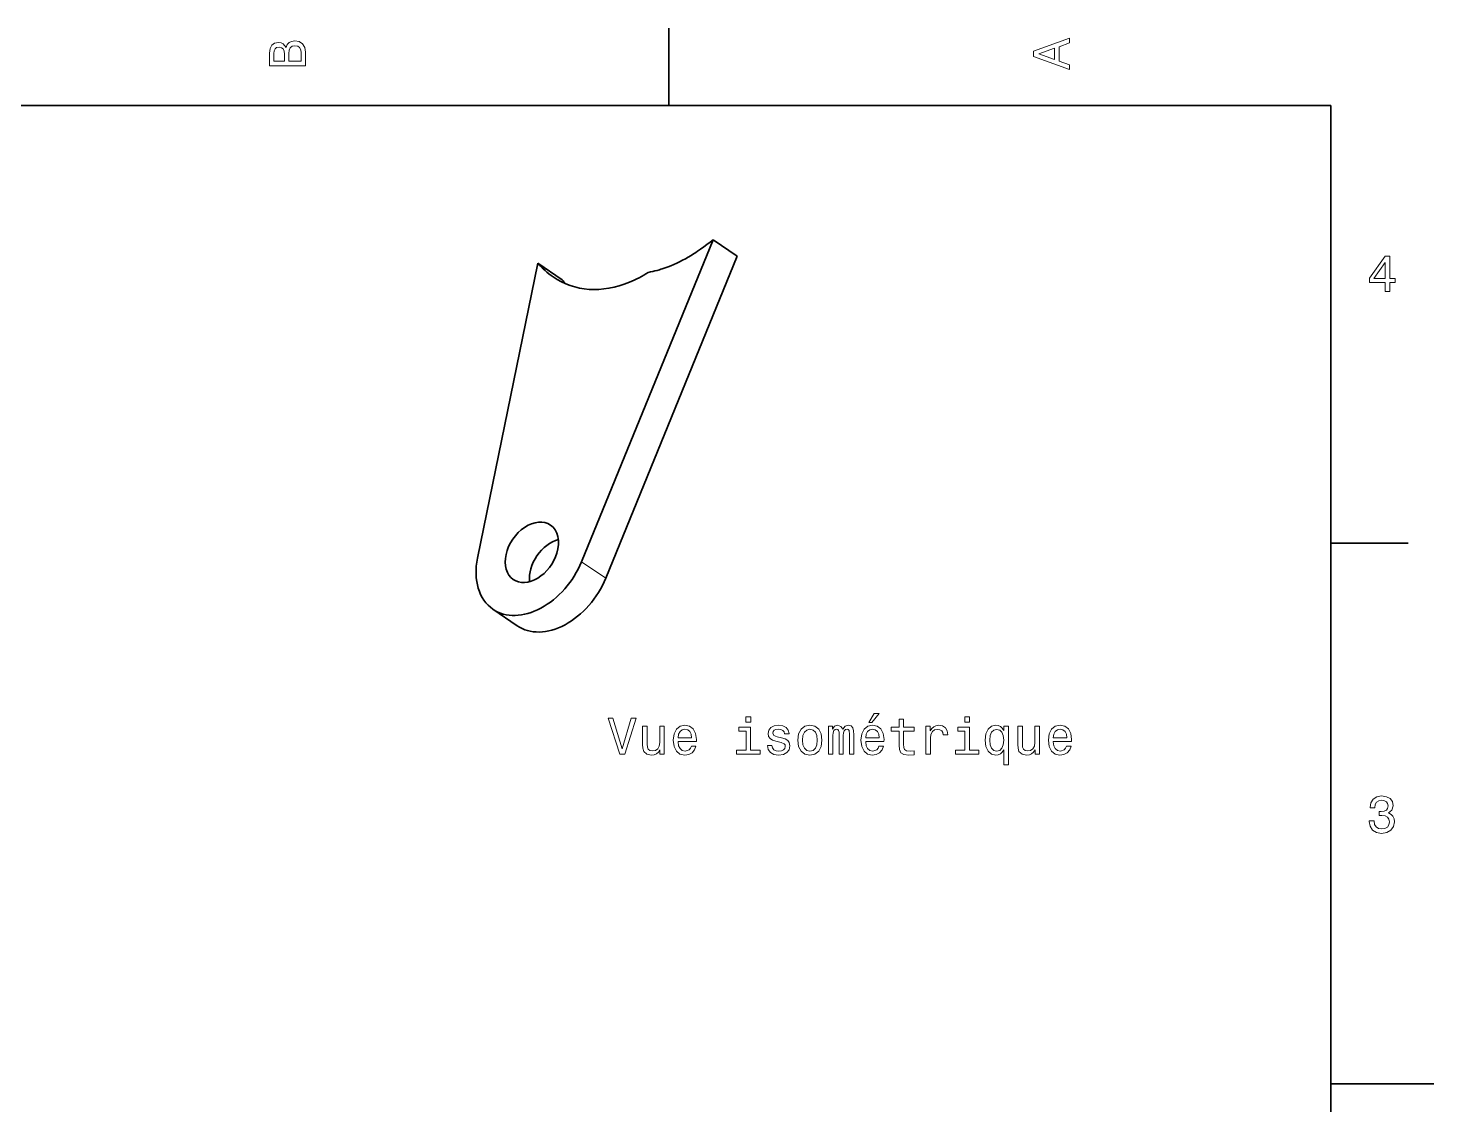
# Model space of a CAD drawing. Extents: x 0 to 297, y 0 to 210.
# Drawn here: x 160.5 to 297, y 103 to 207.5 of the extents above; entities that cross this region are included whole.
import ezdxf

# ---------------------------------------------------------------- set-up
doc = ezdxf.new("R2010")
doc.units = 0

msp = doc.modelspace()

# ---------------------------------------------------------------- linework, layer by layer
at = {"color": 7, "lineweight": 35, "ltscale": 0.1875}
for p, q in [((222.699997, 200), (222.699997, 207.5)), ((287, 157.5), (294.5, 157.5))]:
    msp.add_line(p, q, dxfattribs=at)
at = {"color": 7, "lineweight": 35}
for p, q in [((287, 200), (10, 200)), ((287, 10), (287, 200)), ((227.011124, 186.954285), (214.23735, 155.688171)), ((204.136185, 156.044357), (210.000946, 184.678513)), ((229.359894, 185.345245), (216.586121, 154.079132))]:
    msp.add_line(p, q, dxfattribs=at)
at = {"color": 7, "lineweight": 35, "ltscale": 0.071176}
for p, q in [((227.011124, 186.954285), (229.359894, 185.345245)), ((210.000946, 184.678513), (212.349716, 183.069489)), ((207.975449, 149.469055), (205.626694, 151.078079))]:
    msp.add_line(p, q, dxfattribs=at)
at = {"color": 7, "lineweight": 13, "ltscale": 0.071176}
msp.add_line((214.23735, 155.688171), (216.586121, 154.079132), dxfattribs=at)
at = {"color": 7, "lineweight": 35, "ltscale": 0.25}
msp.add_line((287, 105), (297, 105), dxfattribs=at)
at = {"color": 7, "lineweight": 13}
for points in [[(185.542007, 205.630417), (185.249496, 205.983429), (185.052811, 206.074219), (184.81073, 206.104477), (184.432495, 206.03891), (184.160156, 205.842224), (183.993729, 205.524506), (183.933212, 205.080704), (183.933212, 203.835022), (187.433212, 203.835022), (187.433212, 205.151306), (187.36261, 205.620331), (187.155838, 205.968307), (186.828018, 206.185165), (186.384216, 206.260818), (186.08667, 206.215424), (185.839554, 206.094391), (185.65799, 205.897705)], [(261.633209, 203.466858), (261.633209, 203.930847), (260.604401, 204.298996), (260.604401, 205.695969), (261.633209, 206.064133), (261.633209, 206.538193), (258.128174, 205.257217), (258.128174, 204.742798)], [(185.385666, 204.984879), (185.385666, 204.298996), (184.351807, 204.298996), (184.351807, 205.025223), (184.382065, 205.297562), (184.472839, 205.489197), (184.629181, 205.605194), (184.86116, 205.645538), (185.093155, 205.600143), (185.254532, 205.479111), (185.355408, 205.272339)], [(187.014618, 205.095825), (187.014618, 204.298996), (185.809296, 204.298996), (185.809296, 205.050446), (185.844589, 205.368164), (185.9505, 205.595108), (186.132065, 205.731277), (186.394302, 205.776657), (186.671692, 205.731277), (186.863327, 205.605194), (186.979324, 205.393372)], [(260.17572, 204.460388), (258.632477, 205), (260.17572, 205.539627)], [(292.277374, 181.916794), (292.731262, 181.916794), (292.731262, 182.784225), (293.23056, 182.784225), (293.23056, 183.187683), (292.731262, 183.187683), (292.731262, 185.341141), (292.272339, 185.341141), (290.739197, 183.228027), (290.739197, 182.784225), (292.277374, 182.784225)], [(291.162842, 183.187683), (292.277374, 184.756134), (292.277374, 183.187683)], [(230.66481, 140.626831), (230.195786, 140.626831), (230.195786, 140.122513), (230.66481, 140.122513)], [(242.133118, 140.082169), (242.430664, 140.082169), (243.131668, 140.939514), (242.637436, 140.939514)], [(251.916962, 140.626831), (251.447952, 140.626831), (251.447952, 140.122513), (251.916962, 140.122513)], [(219.070435, 140.510849), (218.192902, 137.530289), (217.290176, 140.510849), (216.811066, 140.510849), (217.94075, 137.005798), (218.445068, 137.005798), (219.54953, 140.510849)], [(222.272873, 139.714005), (221.829071, 139.714005), (221.829071, 138.150604), (221.778641, 137.787506), (221.632385, 137.525253), (221.405441, 137.363861), (221.107895, 137.313431), (220.870865, 137.353775), (220.719559, 137.474823), (220.633835, 137.681595), (220.613663, 137.974091), (220.613663, 139.714005), (220.169861, 139.714005), (220.169861, 137.933746), (220.184982, 137.575684), (220.280807, 137.278137), (220.573318, 137.005798), (221.042328, 136.909973), (221.294495, 136.945282), (221.511353, 137.036057), (221.697952, 137.192398), (221.849243, 137.419342), (221.849243, 137.005798), (222.272873, 137.005798)], [(223.609329, 138.231308), (225.384552, 138.231308), (225.389587, 138.43808), (225.308899, 139.018051), (225.087006, 139.451767), (224.733978, 139.714005), (224.264954, 139.80983), (223.806015, 139.708969), (223.452988, 139.426544), (223.226044, 138.967621), (223.145355, 138.362427), (223.221008, 137.742111), (223.447952, 137.288223), (223.795929, 137.005798), (224.249817, 136.909973), (224.643188, 136.97554), (224.965958, 137.147003), (225.202988, 137.419342), (225.339157, 137.782455), (224.900406, 137.782455), (224.809616, 137.580719), (224.678497, 137.429428), (224.305298, 137.308395), (224.017838, 137.363861), (223.80098, 137.540375), (223.65976, 137.82785), (223.609329, 138.216171)], [(223.609329, 138.604507), (223.66481, 138.952484), (223.80098, 139.209686), (224.007751, 139.366028), (224.28009, 139.421509), (224.547379, 139.366028), (224.75415, 139.209686), (224.880234, 138.952484), (224.925613, 138.604507)], [(230.649673, 137.378998), (230.649673, 139.62323), (229.509918, 139.62323), (229.509918, 139.244995), (230.205872, 139.244995), (230.205872, 137.378998), (229.298096, 137.378998), (229.298096, 137.005798), (231.567551, 137.005798), (231.567551, 137.378998)], [(233.655441, 138.584335), (233.226776, 138.685196), (232.909042, 138.801193), (232.803131, 139.038223), (232.833405, 139.204651), (232.939301, 139.325684), (233.110779, 139.401337), (233.357895, 139.431595), (233.594925, 139.401337), (233.781525, 139.310547), (233.902557, 139.174393), (233.953003, 138.992828), (234.386719, 138.992828), (234.386719, 139.002914), (234.311066, 139.330719), (234.104294, 139.587936), (233.781525, 139.749313), (233.357895, 139.80983), (232.929214, 139.749313), (232.616547, 139.582886), (232.419861, 139.33577), (232.359329, 139.023087), (232.404724, 138.72049), (232.545929, 138.508682), (232.777924, 138.357376), (233.115814, 138.25148), (233.610062, 138.130432), (233.912643, 138.004364), (233.993347, 137.903488), (234.023605, 137.752197), (233.97821, 137.565598), (233.857178, 137.424393), (233.660492, 137.333603), (233.398239, 137.303345), (233.120865, 137.333603), (232.919128, 137.439514), (232.782959, 137.610992), (232.727493, 137.848022), (232.298813, 137.848022), (232.369415, 137.444565), (232.576187, 137.152054), (232.904007, 136.97554), (233.357895, 136.909973), (233.831955, 136.97554), (234.179932, 137.152054), (234.391754, 137.434479), (234.467407, 137.802628), (234.411926, 138.120346), (234.255585, 138.337204), (233.998383, 138.478424)], [(235.233978, 138.357376), (235.314667, 137.742111), (235.546661, 137.288223), (235.91481, 137.005798), (236.409042, 136.909973), (236.898239, 137.005798), (237.266388, 137.283173), (237.498383, 137.737061), (237.584122, 138.357376), (237.498383, 138.972656), (237.266388, 139.431595), (236.898239, 139.708969), (236.409042, 139.80983), (235.91481, 139.708969), (235.546661, 139.426544), (235.314667, 138.972656)], [(235.687866, 138.362427), (235.733246, 138.816315), (235.874466, 139.144135), (236.10141, 139.345856), (236.409042, 139.416458), (236.711639, 139.345856), (236.938583, 139.14917), (237.079803, 138.816315), (237.130234, 138.362427), (237.079803, 137.903488), (236.938583, 137.570633), (236.711639, 137.368912), (236.409042, 137.303345), (236.10141, 137.368912), (235.874466, 137.570633), (235.733246, 137.903488)], [(238.224609, 137.005798), (238.633118, 137.005798), (238.633118, 138.816315), (238.658325, 139.088654), (238.733978, 139.285339), (238.849976, 139.401337), (239.001266, 139.446716), (239.122299, 139.406372), (239.203003, 139.305511), (239.243347, 139.134033), (239.258469, 138.907089), (239.258469, 137.005798), (239.641754, 137.005798), (239.641754, 138.816315), (239.666977, 139.083603), (239.742615, 139.280289), (239.863663, 139.401337), (240.014954, 139.446716), (240.135986, 139.406372), (240.21669, 139.305511), (240.26712, 138.907089), (240.26712, 137.005798), (240.675613, 137.005798), (240.675613, 138.876831), (240.650406, 139.265167), (240.569702, 139.562714), (240.408325, 139.744278), (240.146088, 139.80983), (239.83844, 139.708969), (239.60141, 139.416458), (239.41481, 139.703918), (239.102127, 139.80983), (238.814667, 139.708969), (238.617981, 139.426544), (238.617981, 139.714005), (238.224609, 139.714005)], [(241.82547, 138.231308), (243.600693, 138.231308), (243.605728, 138.43808), (243.52504, 139.018051), (243.303131, 139.451767), (242.950119, 139.714005), (242.481094, 139.80983), (242.022156, 139.708969), (241.669128, 139.426544), (241.442184, 138.967621), (241.361496, 138.362427), (241.437149, 137.742111), (241.664093, 137.288223), (242.01207, 137.005798), (242.465958, 136.909973), (242.859329, 136.97554), (243.182098, 137.147003), (243.419128, 137.419342), (243.555298, 137.782455), (243.116547, 137.782455), (243.025757, 137.580719), (242.894638, 137.429428), (242.521439, 137.308395), (242.233978, 137.363861), (242.01712, 137.540375), (241.8759, 137.82785), (241.82547, 138.216171)], [(241.82547, 138.604507), (241.880951, 138.952484), (242.01712, 139.209686), (242.223892, 139.366028), (242.496216, 139.421509), (242.763519, 139.366028), (242.970291, 139.209686), (243.096375, 138.952484), (243.141754, 138.604507)], [(245.068268, 139.244995), (245.068268, 137.888367), (245.098526, 137.4496), (245.239746, 137.147003), (245.522156, 136.97049), (246.001266, 136.909973), (246.525757, 136.935196), (246.525757, 137.318481), (246.142471, 137.288223), (245.794495, 137.328568), (245.607895, 137.454651), (245.527206, 137.666458), (245.51207, 137.964005), (245.51207, 139.244995), (246.525757, 139.244995), (246.525757, 139.62323), (245.51207, 139.62323), (245.51207, 140.415024), (245.068268, 140.415024), (245.068268, 139.62323), (244.301697, 139.62323), (244.301697, 139.244995)], [(247.675613, 137.005798), (248.119415, 137.005798), (248.119415, 138.554062), (248.16481, 138.927261), (248.30098, 139.194565), (248.522873, 139.355942), (248.820435, 139.411423), (249.042328, 139.376114), (249.208755, 139.275253), (249.309616, 139.103775), (249.344925, 138.871796), (249.793762, 138.871796), (249.733246, 139.280289), (249.566833, 139.5728), (249.289444, 139.749313), (248.911209, 139.80983), (248.654007, 139.769485), (248.432098, 139.668625), (248.235413, 139.497147), (248.079071, 139.265167), (248.079071, 139.714005), (247.675613, 139.714005)], [(251.90184, 137.378998), (251.90184, 139.62323), (250.76207, 139.62323), (250.76207, 139.244995), (251.458038, 139.244995), (251.458038, 137.378998), (250.550262, 137.378998), (250.550262, 137.005798), (252.819702, 137.005798), (252.819702, 137.378998)], [(255.245499, 139.295425), (255.089157, 139.522369), (254.912643, 139.683746), (254.705872, 139.774536), (254.468842, 139.80983), (254.040161, 139.708969), (253.707306, 139.426544), (253.490448, 138.972656), (253.41481, 138.362427), (253.490448, 137.747147), (253.707306, 137.293259), (254.040161, 137.005798), (254.468842, 136.909973), (254.705872, 136.940231), (254.907608, 137.02597), (255.084106, 137.182312), (255.245499, 137.419342), (255.245499, 135.956802), (255.689301, 135.956802), (255.689301, 139.714005), (255.245499, 139.714005)], [(253.868698, 138.362427), (253.914093, 138.811279), (254.055298, 139.139084), (254.26712, 139.34082), (254.544495, 139.411423), (254.837006, 139.34082), (255.058899, 139.144135), (255.190018, 138.816315), (255.240448, 138.362427), (255.190018, 137.903488), (255.058899, 137.575684), (254.837006, 137.373947), (254.544495, 137.308395), (254.26712, 137.373947), (254.055298, 137.575684), (253.914093, 137.908539)], [(258.705139, 139.714005), (258.261353, 139.714005), (258.261353, 138.150604), (258.210907, 137.787506), (258.064667, 137.525253), (257.837708, 137.363861), (257.540161, 137.313431), (257.303131, 137.353775), (257.151825, 137.474823), (257.066101, 137.681595), (257.045929, 137.974091), (257.045929, 139.714005), (256.602112, 139.714005), (256.602112, 137.933746), (256.617249, 137.575684), (256.713074, 137.278137), (257.005585, 137.005798), (257.474609, 136.909973), (257.726776, 136.945282), (257.943634, 137.036057), (258.130219, 137.192398), (258.281525, 137.419342), (258.281525, 137.005798), (258.705139, 137.005798)], [(260.041595, 138.231308), (261.816833, 138.231308), (261.821869, 138.43808), (261.74118, 139.018051), (261.519287, 139.451767), (261.16626, 139.714005), (260.697235, 139.80983), (260.238281, 139.708969), (259.885254, 139.426544), (259.658325, 138.967621), (259.577637, 138.362427), (259.65329, 137.742111), (259.880219, 137.288223), (260.22821, 137.005798), (260.682098, 136.909973), (261.07547, 136.97554), (261.398224, 137.147003), (261.635254, 137.419342), (261.771423, 137.782455), (261.332672, 137.782455), (261.241882, 137.580719), (261.110779, 137.429428), (260.737579, 137.308395), (260.450104, 137.363861), (260.233246, 137.540375), (260.092041, 137.82785), (260.041595, 138.216171)], [(260.041595, 138.604507), (260.097076, 138.952484), (260.233246, 139.209686), (260.440033, 139.366028), (260.712341, 139.421509), (260.979645, 139.366028), (261.186432, 139.209686), (261.3125, 138.952484), (261.35788, 138.604507)], [(290.729126, 130.51622), (290.729126, 130.480911), (290.809814, 129.996765), (291.046844, 129.633652), (291.420044, 129.401657), (291.914276, 129.315933), (292.438782, 129.401657), (292.832153, 129.623566), (293.08429, 129.976593), (293.175079, 130.430481), (293.134735, 130.728027), (293.023773, 130.970108), (292.842224, 131.156708), (292.600159, 131.292877), (292.927948, 131.565216), (293.043945, 131.998932), (292.968292, 132.392303), (292.751434, 132.68985), (292.398407, 132.87645), (291.914276, 132.942017), (291.460388, 132.861313), (291.112396, 132.63942), (290.885468, 132.286392), (290.809814, 131.817368), (290.809814, 131.782074), (291.258636, 131.782074), (291.299011, 132.104828), (291.430115, 132.336823), (291.641937, 132.478027), (291.939484, 132.528473), (292.201721, 132.488113), (292.393372, 132.382217), (292.509369, 132.210739), (292.554749, 131.97876), (292.509369, 131.731628), (292.388336, 131.565216), (292.176514, 131.46434), (291.889069, 131.434082), (291.692383, 131.439133), (291.692383, 131.04071), (291.939484, 131.050797), (292.257202, 131.005417), (292.494232, 130.884369), (292.635468, 130.687683), (292.685883, 130.430481), (292.630402, 130.13797), (292.484161, 129.921112), (292.252167, 129.784943), (291.944519, 129.739563), (291.626801, 129.789993), (291.394806, 129.941284), (291.248566, 130.183365), (291.193085, 130.51622)]]:
    msp.add_lwpolyline(points, close=True, dxfattribs=at)
at = {"color": 7, "lineweight": 35}
msp.add_lwpolyline([(227.011124, 186.954285), (226.713196, 186.714645), (226.412262, 186.481934), (226.108505, 186.256363), (225.802078, 186.038162), (225.493134, 185.827576), (225.336227, 185.724213), (225.178757, 185.622894), (225.023849, 185.525589), (224.868439, 185.430298), (224.592606, 185.266953), (224.315399, 185.110245), (224.037003, 184.960388), (223.757538, 184.817581), (223.477188, 184.682053), (223.196106, 184.554031), (222.914459, 184.433731), (222.632446, 184.321411), (222.35643, 184.219482), (222.080353, 184.125641), (221.942337, 184.081833), (221.804413, 184.040146), (221.583954, 183.977921), (221.363953, 183.921356), (221.144592, 183.870605), (220.92601, 183.82579), (220.708359, 183.787064)], dxfattribs=at)
for centre, radius, start, end in [((215.710815, 189.486893), 7.464462, 220.101306, 235.420696), ((218.33107, 188.136993), 7.839393, 220.271815, 224.29149), ((214.475693, 193.414047), 11.468137, 292.637334, 302.919686)]:
    msp.add_arc(centre, radius, start, end, dxfattribs=at)
for centre, major_axis, ratio, start_param, end_param in [((217.862122, 194.826599), (-5.192566, -12.142502), 0.722099, 6.1403812019, 6.9188601266), ((209.413208, 156.605484), (1.808502, 2.639938), 0.70242, 0.0000144406, 3.1416070942), ((209.413208, 156.605484), (1.808502, 2.639938), 0.70242, 5.131628612, 6.2831997478), ((211.761978, 154.99646), (1.808502, 2.639938), 0.70242, 0.6855912181, 2.4560045005), ((209.413208, 156.605484), (3.78656, 5.52739), 0.70242, 2.1108945511, 3.1416005155), ((209.413208, 156.605484), (3.78656, 5.52739), 0.70242, 3.1416005155, 5.0107700193), ((209.413208, 156.605484), (1.808502, 2.639938), 0.70242, 3.1416070942, 5.131628612), ((211.761978, 154.99646), (3.78656, 5.52739), 0.70242, 3.1416005155, 5.0107700193)]:
    msp.add_ellipse(centre, major_axis=major_axis, ratio=ratio, start_param=start_param, end_param=end_param, dxfattribs=at)

doc.saveas('drawing.dxf')
